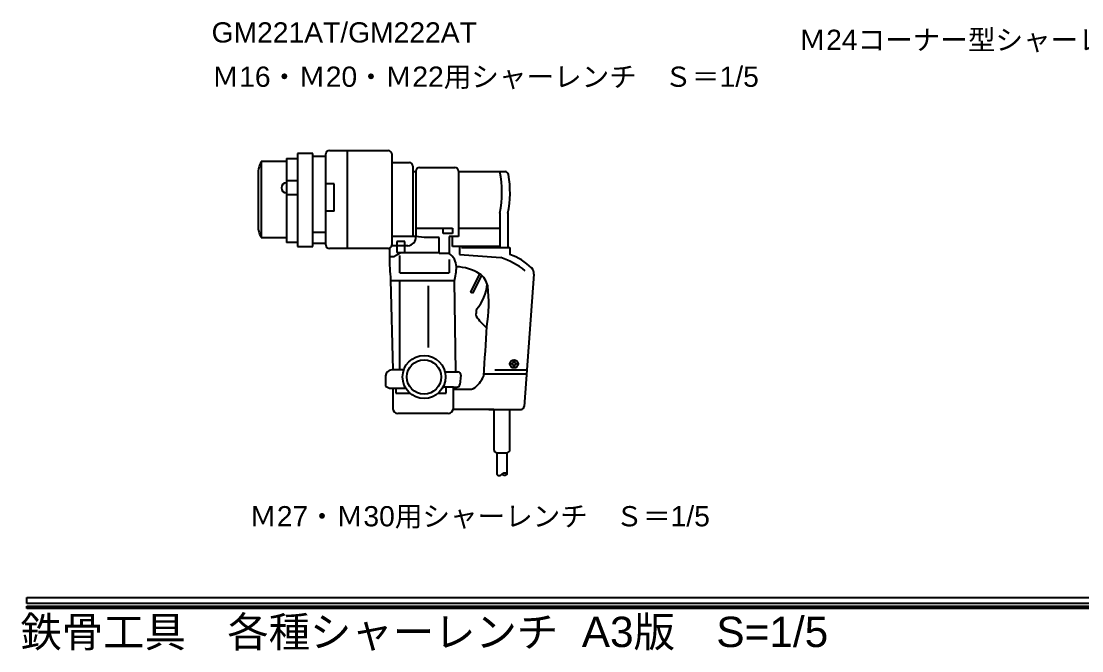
# Model space of a CAD drawing. Header units: millimetres. Extents: x -2880 to 3894, y -2977 to 4857.
# Drawn here: x -1577 to -528, y -2973 to -2350 of the extents above; entities that cross this region are included whole.
import ezdxf

# ---------------------------------------------------------------- set-up
doc = ezdxf.new("R2010")
doc.units = ezdxf.units.MM
doc.header["$MEASUREMENT"] = 0
doc.layers.add('_2-0_', color=7, linetype='Continuous')
doc.layers.add('_6-0_', color=7, linetype='Continuous')
doc.styles.get("Standard").update_dxf_attribs({"font": 'arial.ttf'})

msp = doc.modelspace()

# ---------------------------------------------------------------- linework, layer by layer
at = {"layer": '_2-0_', "color": 3, "linetype": 'Continuous'}
for p, q in [((-1303.169, -2481.14), (-1303.169, -2573.14)), ((-1288.169, -2481.14), (-1303.169, -2481.14)), ((-1288.169, -2573.14), (-1288.169, -2481.14)), ((-1275.169, -2484.14), (-1288.169, -2484.14)), ((-1275.169, -2571.64), (-1275.169, -2481.64)), ((-1271.669, -2478.14), (-1213.669, -2478.14)), ((-1254.169, -2478.14), (-1254.169, -2575.14)), ((-1210.169, -2481.64), (-1210.169, -2571.64)), ((-1314.169, -2489.14), (-1339.169, -2489.14)), ((-1339.169, -2489.14), (-1339.169, -2564.14)), ((-1314.169, -2486.14), (-1303.169, -2486.14)), ((-1314.169, -2486.14), (-1314.169, -2569.14)), ((-1210.169, -2490.14), (-1192.669, -2490.14)), ((-1189.169, -2493.64), (-1189.169, -2563.14)), ((-1182.669, -2495.14), (-1147.669, -2495.14)), ((-1342.169, -2504.14), (-1342.169, -2550.14)), ((-1189.169, -2499.14), (-1186.169, -2499.14)), ((-1186.169, -2498.64), (-1186.169, -2563.14)), ((-1144.169, -2498.64), (-1144.169, -2563.14)), ((-1144.169, -2499.14), (-1098.072, -2499.14)), ((-1303.169, -2508.14), (-1314.169, -2508.14)), ((-1267.169, -2511.14), (-1275.169, -2511.14)), ((-1267.169, -2538.14), (-1267.169, -2511.14)), ((-1303.169, -2522.14), (-1314.169, -2522.14)), ((-1267.169, -2538.14), (-1275.169, -2538.14)), ((-1103.169, -2540.14), (-1103.169, -2573.14)), ((-1095.169, -2540.14), (-1095.169, -2574.14)), ((-1275.169, -2559.14), (-1288.169, -2559.14)), ((-1186.169, -2555.14), (-1157.169, -2555.14)), ((-1159.169, -2555.14), (-1150.169, -2555.14)), ((-1159.169, -2560.336), (-1159.169, -2555.14)), ((-1150.169, -2555.14), (-1150.169, -2560.336)), ((-1144.169, -2555.14), (-1103.169, -2555.14)), ((-1339.169, -2564.14), (-1314.169, -2564.14)), ((-1303.169, -2569.14), (-1314.169, -2569.14)), ((-1186.169, -2563.14), (-1210.169, -2563.14)), ((-1205.169, -2568.14), (-1205.169, -2579.14)), ((-1197.169, -2568.14), (-1205.169, -2568.14)), ((-1197.169, -2579.14), (-1197.169, -2568.14)), ((-1178.169, -2564.14), (-1186.169, -2563.14)), ((-1163.169, -2564.14), (-1178.169, -2564.14)), ((-1163.169, -2580.14), (-1163.169, -2564.14)), ((-1150.169, -2560.336), (-1159.169, -2560.336)), ((-1144.169, -2563.14), (-1153.169, -2563.14)), ((-1153.169, -2563.14), (-1153.169, -2580.14)), ((-1150.169, -2573.14), (-1150.169, -2563.14)), ((-1303.169, -2573.14), (-1288.169, -2573.14)), ((-1275.169, -2570.14), (-1288.169, -2570.14)), ((-1213.669, -2575.14), (-1271.669, -2575.14)), ((-1212.169, -2575.14), (-1212.169, -2583.14)), ((-1205.169, -2572.604), (-1210.169, -2572.604)), ((-1208.169, -2583.14), (-1201.169, -2579.14)), ((-1197.169, -2572.604), (-1205.169, -2572.604)), ((-1205.169, -2579.14), (-1197.169, -2579.14)), ((-1201.169, -2579.14), (-1163.169, -2579.14)), ((-1194.169, -2572.604), (-1197.169, -2572.604)), ((-1153.169, -2580.14), (-1163.169, -2580.14)), ((-1103.169, -2573.14), (-1150.169, -2573.14)), ((-1143.169, -2573.14), (-1143.169, -2581.14)), ((-1141.169, -2574.14), (-1093.169, -2574.14)), ((-1093.169, -2574.14), (-1093.169, -2581.14)), ((-1212.169, -2583.14), (-1208.169, -2583.14)), ((-1202.169, -2599.14), (-1202.169, -2582.14)), ((-1153.169, -2586.14), (-1153.169, -2599.14)), ((-1143.169, -2581.14), (-1102.169, -2584.14)), ((-1202.169, -2599.14), (-1153.169, -2599.14)), ((-1123.169, -2600.14), (-1132.169, -2618.14)), ((-1069.424, -2600.584), (-1079.111, -2731.361)), ((-1211.169, -2606.14), (-1209.169, -2695.14)), ((-1148.169, -2607.14), (-1211.045, -2607.14)), ((-1202.169, -2695.14), (-1202.169, -2607.14)), ((-1146.861, -2697.14), (-1148.169, -2607.14)), ((-1121.169, -2601.718), (-1130.169, -2619.14)), ((-1174.169, -2612.14), (-1174.169, -2673.14)), ((-1130.169, -2619.14), (-1132.169, -2618.14)), ((-1198.194, -2695.14), (-1210.169, -2695.14)), ((-1108.169, -2695.14), (-1076.428, -2695.14)), ((-1091.732, -2689.74), (-1091.732, -2688.54)), ((-1091.732, -2688.54), (-1090.75, -2688.54)), ((-1090.75, -2689.74), (-1091.732, -2689.74)), ((-1090.75, -2688.54), (-1090.726, -2688.54)), ((-1090.726, -2689.74), (-1090.75, -2689.74)), ((-1090.726, -2688.54), (-1090.702, -2688.539)), ((-1090.702, -2689.741), (-1090.726, -2689.74)), ((-1090.702, -2688.539), (-1090.678, -2688.537)), ((-1090.678, -2689.743), (-1090.702, -2689.741)), ((-1090.678, -2688.537), (-1090.654, -2688.535)), ((-1090.654, -2689.745), (-1090.678, -2689.743)), ((-1090.654, -2688.535), (-1090.63, -2688.532)), ((-1090.63, -2689.747), (-1090.654, -2689.745)), ((-1090.63, -2688.532), (-1090.606, -2688.529)), ((-1090.606, -2689.751), (-1090.63, -2689.747)), ((-1090.606, -2688.529), (-1090.583, -2688.525)), ((-1090.583, -2689.754), (-1090.606, -2689.751)), ((-1090.583, -2688.525), (-1090.559, -2688.521)), ((-1090.559, -2689.759), (-1090.583, -2689.754)), ((-1090.559, -2688.521), (-1090.535, -2688.516)), ((-1090.535, -2689.764), (-1090.559, -2689.759)), ((-1090.535, -2688.516), (-1090.512, -2688.51)), ((-1090.512, -2689.769), (-1090.535, -2689.764)), ((-1090.512, -2688.51), (-1090.489, -2688.504)), ((-1090.489, -2689.775), (-1090.512, -2689.769)), ((-1090.489, -2688.504), (-1090.465, -2688.498)), ((-1090.465, -2689.782), (-1090.489, -2689.775)), ((-1090.465, -2688.498), (-1090.442, -2688.49)), ((-1090.442, -2689.789), (-1090.465, -2689.782)), ((-1090.442, -2688.49), (-1090.42, -2688.482)), ((-1090.42, -2689.797), (-1090.442, -2689.789)), ((-1090.42, -2688.482), (-1090.397, -2688.474)), ((-1090.397, -2689.806), (-1090.42, -2689.797)), ((-1090.397, -2688.474), (-1090.375, -2688.465)), ((-1090.375, -2689.815), (-1090.397, -2689.806)), ((-1090.375, -2688.465), (-1090.353, -2688.456)), ((-1090.353, -2689.824), (-1090.375, -2689.815)), ((-1090.353, -2688.456), (-1090.331, -2688.446)), ((-1090.331, -2689.834), (-1090.353, -2689.824)), ((-1090.331, -2688.446), (-1090.309, -2688.435)), ((-1090.309, -2689.845), (-1090.331, -2689.834)), ((-1090.309, -2688.435), (-1090.288, -2688.424)), ((-1090.288, -2689.856), (-1090.309, -2689.845)), ((-1090.288, -2688.424), (-1090.267, -2688.412)), ((-1090.267, -2689.867), (-1090.288, -2689.856)), ((-1090.267, -2688.412), (-1090.246, -2688.4)), ((-1090.246, -2689.88), (-1090.267, -2689.867)), ((-1090.246, -2688.4), (-1090.225, -2688.388)), ((-1090.225, -2689.892), (-1090.246, -2689.88)), ((-1090.225, -2688.388), (-1090.205, -2688.374)), ((-1090.205, -2689.905), (-1090.225, -2689.892)), ((-1090.205, -2688.374), (-1090.185, -2688.361)), ((-1090.185, -2689.919), (-1090.205, -2689.905)), ((-1090.185, -2688.361), (-1090.166, -2688.347)), ((-1090.166, -2689.933), (-1090.185, -2689.919)), ((-1090.166, -2688.347), (-1090.147, -2688.332)), ((-1090.147, -2689.948), (-1090.166, -2689.933)), ((-1090.147, -2688.332), (-1090.128, -2688.317)), ((-1090.128, -2689.963), (-1090.147, -2689.948)), ((-1090.128, -2688.317), (-1090.109, -2688.302)), ((-1090.109, -2689.978), (-1090.128, -2689.963)), ((-1090.109, -2688.302), (-1090.091, -2688.286)), ((-1090.091, -2689.994), (-1090.109, -2689.978)), ((-1090.091, -2688.286), (-1090.074, -2688.269)), ((-1090.074, -2690.011), (-1090.091, -2689.994)), ((-1090.074, -2688.269), (-1090.056, -2688.252)), ((-1090.056, -2690.027), (-1090.074, -2690.011)), ((-1090.056, -2688.252), (-1090.04, -2688.235)), ((-1090.04, -2690.045), (-1090.056, -2690.027)), ((-1090.04, -2688.235), (-1090.023, -2688.217)), ((-1090.023, -2690.062), (-1090.04, -2690.045)), ((-1090.023, -2688.217), (-1090.007, -2688.199)), ((-1090.007, -2690.08), (-1090.023, -2690.062)), ((-1090.007, -2688.199), (-1089.992, -2688.181)), ((-1089.992, -2690.099), (-1090.007, -2690.08)), ((-1089.992, -2688.181), (-1089.977, -2688.162)), ((-1089.977, -2690.118), (-1089.992, -2690.099)), ((-1089.977, -2688.162), (-1089.962, -2688.143)), ((-1089.962, -2690.137), (-1089.977, -2690.118)), ((-1089.962, -2688.143), (-1089.948, -2688.124)), ((-1089.948, -2690.156), (-1089.962, -2690.137)), ((-1089.948, -2688.124), (-1089.934, -2688.104)), ((-1089.934, -2690.176), (-1089.948, -2690.156)), ((-1089.934, -2688.104), (-1089.921, -2688.083)), ((-1089.921, -2690.196), (-1089.934, -2690.176)), ((-1089.921, -2688.083), (-1089.909, -2688.063)), ((-1089.909, -2690.217), (-1089.921, -2690.196)), ((-1089.909, -2688.063), (-1089.896, -2688.042)), ((-1089.896, -2690.238), (-1089.909, -2690.217)), ((-1089.896, -2688.042), (-1089.885, -2688.021)), ((-1089.885, -2690.259), (-1089.896, -2690.238)), ((-1089.885, -2688.021), (-1089.874, -2688)), ((-1089.874, -2690.28), (-1089.885, -2690.259)), ((-1089.874, -2688), (-1089.863, -2687.978)), ((-1089.863, -2690.302), (-1089.874, -2690.28)), ((-1089.863, -2687.978), (-1089.853, -2687.956)), ((-1089.853, -2690.324), (-1089.863, -2690.302)), ((-1089.853, -2687.956), (-1089.844, -2687.934)), ((-1089.844, -2690.346), (-1089.853, -2690.324)), ((-1089.844, -2687.934), (-1089.835, -2687.912)), ((-1089.835, -2690.368), (-1089.844, -2690.346)), ((-1089.835, -2687.912), (-1089.826, -2687.889)), ((-1089.826, -2690.391), (-1089.835, -2690.368)), ((-1089.826, -2687.889), (-1089.819, -2687.866)), ((-1089.819, -2690.413), (-1089.826, -2690.391)), ((-1089.819, -2687.866), (-1089.811, -2687.843)), ((-1089.811, -2690.436), (-1089.819, -2690.413)), ((-1089.811, -2687.843), (-1089.805, -2687.82)), ((-1089.805, -2690.46), (-1089.811, -2690.436)), ((-1089.805, -2687.82), (-1089.798, -2687.797)), ((-1089.798, -2690.483), (-1089.805, -2690.46)), ((-1089.798, -2687.797), (-1089.793, -2687.773)), ((-1089.793, -2690.506), (-1089.798, -2690.483)), ((-1089.793, -2687.773), (-1089.788, -2687.75)), ((-1089.788, -2690.53), (-1089.793, -2690.506)), ((-1089.788, -2687.75), (-1089.783, -2687.726)), ((-1089.783, -2690.554), (-1089.788, -2690.53)), ((-1089.783, -2687.726), (-1089.78, -2687.702)), ((-1089.78, -2690.577), (-1089.783, -2690.554)), ((-1089.78, -2687.702), (-1089.776, -2687.679)), ((-1089.776, -2690.601), (-1089.78, -2690.577)), ((-1089.776, -2687.679), (-1089.774, -2687.655)), ((-1089.774, -2690.625), (-1089.776, -2690.601)), ((-1089.774, -2687.655), (-1089.772, -2687.631)), ((-1089.772, -2690.649), (-1089.774, -2690.625)), ((-1089.772, -2687.631), (-1089.77, -2687.607)), ((-1089.77, -2690.673), (-1089.772, -2690.649)), ((-1089.77, -2687.607), (-1089.769, -2687.582)), ((-1089.769, -2690.697), (-1089.77, -2690.673)), ((-1089.769, -2686.577), (-1088.569, -2686.577)), ((-1089.769, -2687.559), (-1089.769, -2686.577)), ((-1089.769, -2687.582), (-1089.769, -2687.559)), ((-1089.769, -2690.721), (-1089.769, -2690.697)), ((-1089.769, -2691.702), (-1089.769, -2690.721)), ((-1088.569, -2691.702), (-1089.769, -2691.702)), ((-1088.569, -2686.577), (-1088.569, -2687.559)), ((-1088.569, -2687.559), (-1088.569, -2687.582)), ((-1088.569, -2687.582), (-1088.568, -2687.607)), ((-1088.568, -2690.673), (-1088.569, -2690.697)), ((-1088.569, -2690.697), (-1088.569, -2690.721)), ((-1088.569, -2690.721), (-1088.569, -2691.702)), ((-1088.568, -2687.607), (-1088.566, -2687.631)), ((-1088.566, -2690.649), (-1088.568, -2690.673)), ((-1088.566, -2687.631), (-1088.564, -2687.655)), ((-1088.564, -2690.625), (-1088.566, -2690.649)), ((-1088.564, -2687.655), (-1088.562, -2687.679)), ((-1088.562, -2690.601), (-1088.564, -2690.625)), ((-1088.562, -2687.679), (-1088.559, -2687.702)), ((-1088.559, -2690.577), (-1088.562, -2690.601)), ((-1088.559, -2687.702), (-1088.555, -2687.726)), ((-1088.555, -2690.554), (-1088.559, -2690.577)), ((-1088.555, -2687.726), (-1088.55, -2687.75)), ((-1088.55, -2690.53), (-1088.555, -2690.554)), ((-1088.55, -2687.75), (-1088.545, -2687.773)), ((-1088.545, -2690.506), (-1088.55, -2690.53)), ((-1088.545, -2687.773), (-1088.54, -2687.797)), ((-1088.54, -2690.483), (-1088.545, -2690.506)), ((-1088.54, -2687.797), (-1088.534, -2687.82)), ((-1088.534, -2690.46), (-1088.54, -2690.483)), ((-1088.534, -2687.82), (-1088.527, -2687.843)), ((-1088.527, -2690.436), (-1088.534, -2690.46)), ((-1088.527, -2687.843), (-1088.52, -2687.866)), ((-1088.52, -2690.414), (-1088.527, -2690.436)), ((-1088.52, -2687.866), (-1088.512, -2687.889)), ((-1088.512, -2690.391), (-1088.52, -2690.414)), ((-1088.512, -2687.889), (-1088.503, -2687.912)), ((-1088.503, -2690.368), (-1088.512, -2690.391)), ((-1088.503, -2687.912), (-1088.494, -2687.934)), ((-1088.494, -2690.346), (-1088.503, -2690.368)), ((-1088.494, -2687.934), (-1088.485, -2687.956)), ((-1088.485, -2690.324), (-1088.494, -2690.346)), ((-1088.485, -2687.956), (-1088.475, -2687.978)), ((-1088.475, -2690.302), (-1088.485, -2690.324)), ((-1088.475, -2687.978), (-1088.464, -2688)), ((-1088.464, -2690.28), (-1088.475, -2690.302)), ((-1088.464, -2688), (-1088.453, -2688.021)), ((-1088.453, -2690.259), (-1088.464, -2690.28)), ((-1088.453, -2688.021), (-1088.442, -2688.042)), ((-1088.442, -2690.238), (-1088.453, -2690.259)), ((-1088.442, -2688.042), (-1088.43, -2688.063)), ((-1088.43, -2690.217), (-1088.442, -2690.238)), ((-1088.43, -2688.063), (-1088.417, -2688.083)), ((-1088.417, -2690.196), (-1088.43, -2690.217)), ((-1088.417, -2688.083), (-1088.404, -2688.104)), ((-1088.404, -2690.176), (-1088.417, -2690.196)), ((-1088.404, -2688.104), (-1088.39, -2688.124)), ((-1088.39, -2690.156), (-1088.404, -2690.176)), ((-1088.39, -2688.124), (-1088.376, -2688.143)), ((-1088.376, -2690.137), (-1088.39, -2690.156)), ((-1088.376, -2688.143), (-1088.361, -2688.162)), ((-1088.361, -2690.118), (-1088.376, -2690.137)), ((-1088.361, -2688.162), (-1088.346, -2688.181)), ((-1088.346, -2690.099), (-1088.361, -2690.118)), ((-1088.346, -2688.181), (-1088.331, -2688.199)), ((-1088.331, -2690.08), (-1088.346, -2690.099)), ((-1088.331, -2688.199), (-1088.315, -2688.217)), ((-1088.315, -2690.062), (-1088.331, -2690.08)), ((-1088.315, -2688.217), (-1088.299, -2688.235)), ((-1088.299, -2690.045), (-1088.315, -2690.062)), ((-1088.299, -2688.235), (-1088.282, -2688.252)), ((-1088.282, -2690.027), (-1088.299, -2690.045)), ((-1088.282, -2688.252), (-1088.265, -2688.269)), ((-1088.265, -2690.011), (-1088.282, -2690.027)), ((-1088.265, -2688.269), (-1088.247, -2688.286)), ((-1088.247, -2689.994), (-1088.265, -2690.011)), ((-1088.247, -2688.286), (-1088.229, -2688.302)), ((-1088.229, -2689.978), (-1088.247, -2689.994)), ((-1088.229, -2688.302), (-1088.21, -2688.317)), ((-1088.21, -2689.963), (-1088.229, -2689.978)), ((-1088.21, -2688.317), (-1088.192, -2688.332)), ((-1088.192, -2689.948), (-1088.21, -2689.963)), ((-1088.192, -2688.332), (-1088.172, -2688.347)), ((-1088.172, -2689.933), (-1088.192, -2689.948)), ((-1088.172, -2688.347), (-1088.153, -2688.361)), ((-1088.153, -2689.919), (-1088.172, -2689.933)), ((-1088.153, -2688.361), (-1088.133, -2688.374)), ((-1088.133, -2689.905), (-1088.153, -2689.919)), ((-1088.133, -2688.374), (-1088.113, -2688.388)), ((-1088.113, -2689.892), (-1088.133, -2689.905)), ((-1088.113, -2688.388), (-1088.092, -2688.4)), ((-1088.092, -2689.88), (-1088.113, -2689.892)), ((-1088.092, -2688.4), (-1088.072, -2688.412)), ((-1088.072, -2689.867), (-1088.092, -2689.88)), ((-1088.072, -2688.412), (-1088.05, -2688.424)), ((-1088.05, -2689.856), (-1088.072, -2689.867)), ((-1088.05, -2688.424), (-1088.029, -2688.435)), ((-1088.029, -2689.845), (-1088.05, -2689.856)), ((-1088.029, -2688.435), (-1088.007, -2688.446)), ((-1088.007, -2689.834), (-1088.029, -2689.845)), ((-1088.007, -2688.446), (-1087.986, -2688.456)), ((-1087.986, -2689.824), (-1088.007, -2689.834)), ((-1087.986, -2688.456), (-1087.963, -2688.465)), ((-1087.963, -2689.815), (-1087.986, -2689.824)), ((-1087.963, -2688.465), (-1087.941, -2688.474)), ((-1087.941, -2689.806), (-1087.963, -2689.815)), ((-1087.941, -2688.474), (-1087.918, -2688.482)), ((-1087.918, -2689.797), (-1087.941, -2689.806)), ((-1087.918, -2688.482), (-1087.896, -2688.49)), ((-1087.896, -2689.789), (-1087.918, -2689.797)), ((-1087.896, -2688.49), (-1087.873, -2688.498)), ((-1087.873, -2689.782), (-1087.896, -2689.789)), ((-1087.873, -2688.498), (-1087.85, -2688.504)), ((-1087.85, -2689.775), (-1087.873, -2689.782)), ((-1087.85, -2688.504), (-1087.826, -2688.51)), ((-1087.826, -2689.769), (-1087.85, -2689.775)), ((-1087.826, -2688.51), (-1087.803, -2688.516)), ((-1087.803, -2689.764), (-1087.826, -2689.769)), ((-1087.803, -2688.516), (-1087.779, -2688.521)), ((-1087.779, -2689.759), (-1087.803, -2689.764)), ((-1087.779, -2688.521), (-1087.756, -2688.525)), ((-1087.756, -2689.754), (-1087.779, -2689.759)), ((-1087.756, -2688.525), (-1087.732, -2688.529)), ((-1087.732, -2689.751), (-1087.756, -2689.754)), ((-1087.732, -2688.529), (-1087.708, -2688.532)), ((-1087.708, -2689.747), (-1087.732, -2689.751)), ((-1087.708, -2688.532), (-1087.684, -2688.535)), ((-1087.684, -2689.745), (-1087.708, -2689.747)), ((-1087.684, -2688.535), (-1087.66, -2688.537)), ((-1087.66, -2689.743), (-1087.684, -2689.745)), ((-1087.66, -2688.537), (-1087.636, -2688.539)), ((-1087.636, -2689.741), (-1087.66, -2689.743)), ((-1087.636, -2688.539), (-1087.612, -2688.54)), ((-1087.612, -2689.74), (-1087.636, -2689.741)), ((-1087.612, -2688.54), (-1087.588, -2688.54)), ((-1087.588, -2689.74), (-1087.612, -2689.74)), ((-1087.588, -2688.54), (-1086.607, -2688.54)), ((-1086.607, -2689.74), (-1087.588, -2689.74)), ((-1086.607, -2688.54), (-1086.607, -2689.74)), ((-1216.169, -2701.14), (-1216.169, -2711.14)), ((-1157.554, -2697.14), (-1144.712, -2697.14)), ((-1141.728, -2700.454), (-1142.676, -2709.454)), ((-1119.019, -2699.14), (-1076.725, -2699.14)), ((-1216.169, -2711.14), (-1212.169, -2713.14)), ((-1212.169, -2713.14), (-1209.169, -2713.14)), ((-1209.169, -2713.14), (-1209.169, -2733.14)), ((-1209.169, -2713.14), (-1196.307, -2713.14)), ((-1206.169, -2713.14), (-1206.169, -2718.14)), ((-1149.169, -2712.14), (-1159.461, -2712.14)), ((-1156.169, -2718.14), (-1156.169, -2712.14)), ((-1149.169, -2733.14), (-1149.169, -2712.14)), ((-1149.169, -2712.14), (-1145.659, -2712.14)), ((-1149.169, -2714.14), (-1131.074, -2714.14)), ((-1206.169, -2718.14), (-1192.097, -2718.14)), ((-1164.241, -2718.14), (-1156.169, -2718.14)), ((-1109.169, -2734.14), (-1149.169, -2734.14)), ((-1114.169, -2734.14), (-1082.103, -2734.14)), ((-1109.169, -2734.14), (-1109.169, -2773.64)), ((-1093.169, -2773.64), (-1093.169, -2734.14)), ((-1154.169, -2738.14), (-1204.169, -2738.14)), ((-1106.169, -2777.14), (-1106.169, -2798.14)), ((-1105.669, -2777.14), (-1096.669, -2777.14)), ((-1096.169, -2777.14), (-1096.169, -2798.14)), ((-1106.169, -2798.14), (-1106.169, -2798.156)), ((-1106.169, -2798.156), (-1106.168, -2798.172)), ((-1106.168, -2798.172), (-1106.167, -2798.189)), ((-1106.167, -2798.189), (-1106.165, -2798.205)), ((-1106.165, -2798.205), (-1106.163, -2798.221)), ((-1106.163, -2798.221), (-1106.161, -2798.237)), ((-1106.161, -2798.237), (-1106.157, -2798.254)), ((-1106.157, -2798.254), (-1106.154, -2798.27)), ((-1106.154, -2798.27), (-1106.15, -2798.286)), ((-1106.15, -2798.286), (-1106.145, -2798.302)), ((-1106.145, -2798.302), (-1106.14, -2798.319)), ((-1106.14, -2798.319), (-1106.135, -2798.335)), ((-1106.135, -2798.335), (-1106.129, -2798.351)), ((-1106.129, -2798.351), (-1106.123, -2798.367)), ((-1106.123, -2798.367), (-1106.116, -2798.384)), ((-1106.116, -2798.384), (-1106.108, -2798.4)), ((-1106.108, -2798.4), (-1106.101, -2798.416)), ((-1106.101, -2798.416), (-1106.092, -2798.432)), ((-1106.092, -2798.432), (-1106.084, -2798.449)), ((-1106.084, -2798.449), (-1106.074, -2798.465)), ((-1106.074, -2798.465), (-1106.065, -2798.481)), ((-1106.065, -2798.481), (-1106.054, -2798.497)), ((-1106.054, -2798.497), (-1106.044, -2798.514)), ((-1106.044, -2798.514), (-1106.033, -2798.53)), ((-1106.033, -2798.53), (-1106.021, -2798.546)), ((-1106.021, -2798.546), (-1106.009, -2798.562)), ((-1106.009, -2798.562), (-1105.996, -2798.579)), ((-1105.996, -2798.579), (-1105.983, -2798.595)), ((-1105.983, -2798.595), (-1105.97, -2798.611)), ((-1105.97, -2798.611), (-1105.956, -2798.627)), ((-1105.956, -2798.627), (-1105.942, -2798.644)), ((-1105.942, -2798.644), (-1105.927, -2798.66)), ((-1105.927, -2798.66), (-1105.911, -2798.676)), ((-1105.911, -2798.676), (-1105.895, -2798.692)), ((-1105.895, -2798.692), (-1105.879, -2798.709)), ((-1105.879, -2798.709), (-1105.862, -2798.725)), ((-1105.862, -2798.725), (-1105.845, -2798.741)), ((-1105.845, -2798.741), (-1105.827, -2798.757)), ((-1105.827, -2798.757), (-1105.809, -2798.774)), ((-1105.809, -2798.774), (-1105.79, -2798.79)), ((-1105.79, -2798.79), (-1105.771, -2798.806)), ((-1105.771, -2798.806), (-1105.751, -2798.822)), ((-1105.751, -2798.822), (-1105.731, -2798.839)), ((-1105.731, -2798.839), (-1105.711, -2798.855)), ((-1105.711, -2798.855), (-1105.69, -2798.871)), ((-1105.69, -2798.871), (-1105.668, -2798.887)), ((-1105.668, -2798.887), (-1105.646, -2798.904)), ((-1105.646, -2798.904), (-1105.623, -2798.92)), ((-1105.623, -2798.92), (-1105.6, -2798.936)), ((-1105.6, -2798.936), (-1105.577, -2798.952)), ((-1105.577, -2798.952), (-1105.553, -2798.969)), ((-1105.553, -2798.969), (-1105.529, -2798.985)), ((-1105.529, -2798.985), (-1105.504, -2799.001)), ((-1105.504, -2799.001), (-1105.479, -2799.017)), ((-1105.479, -2799.017), (-1105.453, -2799.034)), ((-1105.453, -2799.034), (-1105.426, -2799.05)), ((-1105.426, -2799.05), (-1105.4, -2799.066)), ((-1105.4, -2799.066), (-1105.372, -2799.082)), ((-1105.372, -2799.082), (-1105.345, -2799.099)), ((-1105.345, -2799.099), (-1105.317, -2799.115)), ((-1105.317, -2799.115), (-1105.288, -2799.131)), ((-1105.288, -2799.131), (-1105.259, -2799.147)), ((-1105.259, -2799.147), (-1105.229, -2799.164)), ((-1105.229, -2799.164), (-1105.199, -2799.18)), ((-1105.199, -2799.18), (-1105.138, -2799.212)), ((-1105.138, -2799.212), (-1105.077, -2799.242)), ((-1105.077, -2799.242), (-1105.016, -2799.271)), ((-1105.016, -2799.271), (-1104.955, -2799.298)), ((-1104.955, -2799.298), (-1104.894, -2799.323)), ((-1104.894, -2799.323), (-1104.832, -2799.347)), ((-1104.832, -2799.347), (-1104.771, -2799.37)), ((-1104.771, -2799.37), (-1104.71, -2799.391)), ((-1104.71, -2799.391), (-1104.648, -2799.411)), ((-1104.648, -2799.411), (-1104.587, -2799.429)), ((-1104.587, -2799.429), (-1104.525, -2799.445)), ((-1104.525, -2799.445), (-1104.463, -2799.46)), ((-1104.463, -2799.46), (-1104.402, -2799.474)), ((-1104.402, -2799.474), (-1104.34, -2799.486)), ((-1104.34, -2799.486), (-1104.278, -2799.496)), ((-1104.278, -2799.496), (-1104.216, -2799.505)), ((-1104.216, -2799.505), (-1104.154, -2799.512)), ((-1104.154, -2799.512), (-1104.092, -2799.518)), ((-1104.092, -2799.518), (-1104.03, -2799.522)), ((-1104.03, -2799.522), (-1103.968, -2799.525)), ((-1103.968, -2799.525), (-1103.905, -2799.526)), ((-1103.905, -2799.526), (-1103.843, -2799.526)), ((-1103.843, -2799.526), (-1103.781, -2799.524)), ((-1103.781, -2799.524), (-1103.718, -2799.521)), ((-1103.718, -2799.521), (-1103.656, -2799.516)), ((-1103.656, -2799.516), (-1103.593, -2799.51)), ((-1103.593, -2799.51), (-1103.531, -2799.502)), ((-1103.531, -2799.502), (-1103.468, -2799.493)), ((-1103.468, -2799.493), (-1103.405, -2799.482)), ((-1103.405, -2799.482), (-1103.342, -2799.469)), ((-1103.342, -2799.469), (-1103.28, -2799.455)), ((-1103.28, -2799.455), (-1103.217, -2799.44)), ((-1103.217, -2799.44), (-1103.154, -2799.423)), ((-1103.154, -2799.423), (-1103.091, -2799.404)), ((-1103.091, -2799.404), (-1103.027, -2799.384)), ((-1103.027, -2799.384), (-1102.964, -2799.363)), ((-1102.964, -2799.363), (-1102.901, -2799.34)), ((-1102.901, -2799.34), (-1102.838, -2799.315)), ((-1102.838, -2799.315), (-1102.774, -2799.289)), ((-1102.774, -2799.289), (-1102.711, -2799.261)), ((-1102.711, -2799.261), (-1102.647, -2799.232)), ((-1102.647, -2799.232), (-1102.584, -2799.201)), ((-1102.584, -2799.201), (-1102.52, -2799.169)), ((-1102.52, -2799.169), (-1102.456, -2799.135)), ((-1102.456, -2799.135), (-1102.393, -2799.1)), ((-1102.393, -2799.1), (-1102.329, -2799.063)), ((-1102.329, -2799.063), (-1102.265, -2799.025)), ((-1102.265, -2799.025), (-1102.201, -2798.985)), ((-1102.201, -2798.985), (-1102.137, -2798.943)), ((-1102.137, -2798.943), (-1102.073, -2798.901)), ((-1102.073, -2798.901), (-1102.009, -2798.856)), ((-1102.009, -2798.856), (-1101.945, -2798.81)), ((-1101.945, -2798.81), (-1101.88, -2798.763)), ((-1101.88, -2798.763), (-1101.816, -2798.714)), ((-1101.816, -2798.714), (-1101.752, -2798.663)), ((-1101.752, -2798.663), (-1101.687, -2798.611)), ((-1101.687, -2798.611), (-1101.623, -2798.558)), ((-1101.623, -2798.558), (-1101.558, -2798.502)), ((-1101.558, -2798.502), (-1101.493, -2798.446)), ((-1101.493, -2798.446), (-1101.429, -2798.388)), ((-1101.429, -2798.388), (-1101.364, -2798.328)), ((-1101.364, -2798.328), (-1101.299, -2798.267)), ((-1101.299, -2798.267), (-1101.234, -2798.204)), ((-1101.234, -2798.204), (-1101.169, -2798.14)), ((-1101.169, -2798.14), (-1101.104, -2798.076)), ((-1101.104, -2798.204), (-1101.169, -2798.14)), ((-1101.104, -2798.076), (-1101.039, -2798.013)), ((-1101.039, -2798.267), (-1101.104, -2798.204)), ((-1101.039, -2798.013), (-1100.974, -2797.952)), ((-1100.974, -2798.328), (-1101.039, -2798.267)), ((-1100.974, -2797.952), (-1100.91, -2797.892)), ((-1100.91, -2798.388), (-1100.974, -2798.328)), ((-1100.91, -2797.892), (-1100.845, -2797.834)), ((-1100.845, -2798.446), (-1100.91, -2798.388)), ((-1100.845, -2797.834), (-1100.78, -2797.777)), ((-1100.78, -2798.502), (-1100.845, -2798.446)), ((-1100.78, -2797.777), (-1100.716, -2797.722)), ((-1100.716, -2798.558), (-1100.78, -2798.502)), ((-1100.716, -2797.722), (-1100.651, -2797.669)), ((-1100.651, -2798.611), (-1100.716, -2798.558)), ((-1100.651, -2797.669), (-1100.587, -2797.617)), ((-1100.587, -2798.663), (-1100.651, -2798.611)), ((-1100.587, -2797.617), (-1100.522, -2797.566)), ((-1100.522, -2798.714), (-1100.587, -2798.663)), ((-1100.522, -2797.566), (-1100.458, -2797.517)), ((-1100.458, -2798.763), (-1100.522, -2798.714)), ((-1100.458, -2797.517), (-1100.394, -2797.47)), ((-1100.394, -2798.81), (-1100.458, -2798.763)), ((-1100.394, -2797.47), (-1100.33, -2797.424)), ((-1100.33, -2798.856), (-1100.394, -2798.81)), ((-1100.33, -2797.424), (-1100.265, -2797.379)), ((-1100.265, -2798.901), (-1100.33, -2798.856)), ((-1100.265, -2797.379), (-1100.201, -2797.336)), ((-1100.201, -2798.943), (-1100.265, -2798.901)), ((-1100.201, -2797.336), (-1100.137, -2797.295)), ((-1100.137, -2798.985), (-1100.201, -2798.943)), ((-1100.137, -2797.295), (-1100.073, -2797.255)), ((-1100.073, -2799.025), (-1100.137, -2798.985)), ((-1100.073, -2797.255), (-1100.01, -2797.217)), ((-1100.01, -2799.063), (-1100.073, -2799.025)), ((-1100.01, -2797.217), (-1099.946, -2797.18)), ((-1099.946, -2799.1), (-1100.01, -2799.063)), ((-1099.946, -2797.18), (-1099.882, -2797.145)), ((-1099.882, -2799.135), (-1099.946, -2799.1)), ((-1099.882, -2797.145), (-1099.818, -2797.111)), ((-1099.818, -2799.169), (-1099.882, -2799.135)), ((-1099.818, -2797.111), (-1099.755, -2797.079)), ((-1099.755, -2799.201), (-1099.818, -2799.169)), ((-1099.755, -2797.079), (-1099.691, -2797.048)), ((-1099.691, -2799.232), (-1099.755, -2799.201)), ((-1099.691, -2797.048), (-1099.628, -2797.019)), ((-1099.628, -2799.261), (-1099.691, -2799.232)), ((-1099.628, -2797.019), (-1099.564, -2796.991)), ((-1099.564, -2799.289), (-1099.628, -2799.261)), ((-1099.564, -2796.991), (-1099.501, -2796.965)), ((-1099.501, -2799.315), (-1099.564, -2799.289)), ((-1099.501, -2796.965), (-1099.438, -2796.94)), ((-1099.438, -2799.34), (-1099.501, -2799.315)), ((-1099.438, -2796.94), (-1099.375, -2796.917)), ((-1099.375, -2799.363), (-1099.438, -2799.34)), ((-1099.375, -2796.917), (-1099.311, -2796.895)), ((-1099.311, -2799.384), (-1099.375, -2799.363)), ((-1099.311, -2796.895), (-1099.248, -2796.875)), ((-1099.248, -2799.404), (-1099.311, -2799.384)), ((-1099.248, -2796.875), (-1099.185, -2796.857)), ((-1099.185, -2799.423), (-1099.248, -2799.404)), ((-1099.185, -2796.857), (-1099.122, -2796.84)), ((-1099.122, -2799.44), (-1099.185, -2799.423)), ((-1099.122, -2796.84), (-1099.06, -2796.824)), ((-1099.06, -2799.455), (-1099.122, -2799.44)), ((-1099.06, -2796.824), (-1098.997, -2796.81)), ((-1098.997, -2799.469), (-1099.06, -2799.455)), ((-1098.997, -2796.81), (-1098.934, -2796.798)), ((-1098.934, -2799.482), (-1098.997, -2799.469)), ((-1098.934, -2796.798), (-1098.871, -2796.787)), ((-1098.871, -2799.493), (-1098.934, -2799.482)), ((-1098.871, -2796.787), (-1098.809, -2796.778)), ((-1098.809, -2799.502), (-1098.871, -2799.493)), ((-1098.809, -2796.778), (-1098.746, -2796.77)), ((-1098.746, -2799.51), (-1098.809, -2799.502)), ((-1098.746, -2796.77), (-1098.684, -2796.763)), ((-1098.684, -2799.516), (-1098.746, -2799.51)), ((-1098.684, -2796.763), (-1098.621, -2796.759)), ((-1098.621, -2799.521), (-1098.684, -2799.516)), ((-1098.621, -2796.759), (-1098.559, -2796.755)), ((-1098.559, -2799.524), (-1098.621, -2799.521)), ((-1098.559, -2796.755), (-1098.497, -2796.754)), ((-1098.497, -2799.526), (-1098.559, -2799.524)), ((-1098.497, -2796.754), (-1098.434, -2796.753)), ((-1098.434, -2799.526), (-1098.497, -2799.526)), ((-1098.434, -2796.753), (-1098.372, -2796.755)), ((-1098.372, -2799.525), (-1098.434, -2799.526)), ((-1098.372, -2796.755), (-1098.31, -2796.757)), ((-1098.31, -2799.522), (-1098.372, -2799.525)), ((-1098.31, -2796.757), (-1098.248, -2796.762)), ((-1098.248, -2799.518), (-1098.31, -2799.522)), ((-1098.248, -2796.762), (-1098.186, -2796.768)), ((-1098.186, -2799.512), (-1098.248, -2799.518)), ((-1098.186, -2796.768), (-1098.124, -2796.775)), ((-1098.124, -2799.505), (-1098.186, -2799.512)), ((-1098.124, -2796.775), (-1098.062, -2796.784)), ((-1098.062, -2799.496), (-1098.124, -2799.505)), ((-1098.062, -2796.784), (-1098, -2796.794)), ((-1098, -2799.486), (-1098.062, -2799.496)), ((-1098, -2796.794), (-1097.939, -2796.806)), ((-1097.939, -2799.474), (-1098, -2799.486)), ((-1097.939, -2796.806), (-1097.877, -2796.82)), ((-1097.877, -2799.46), (-1097.939, -2799.474)), ((-1097.877, -2796.82), (-1097.816, -2796.835)), ((-1097.816, -2799.445), (-1097.877, -2799.46)), ((-1097.816, -2796.835), (-1097.754, -2796.851)), ((-1097.754, -2799.429), (-1097.816, -2799.445)), ((-1097.754, -2796.851), (-1097.693, -2796.869)), ((-1097.693, -2799.411), (-1097.754, -2799.429)), ((-1097.693, -2796.869), (-1097.631, -2796.889)), ((-1097.631, -2799.391), (-1097.693, -2799.411)), ((-1097.631, -2796.889), (-1097.57, -2796.91)), ((-1097.57, -2799.37), (-1097.631, -2799.391)), ((-1097.57, -2796.91), (-1097.509, -2796.932)), ((-1097.509, -2799.347), (-1097.57, -2799.37)), ((-1097.509, -2796.932), (-1097.447, -2796.956)), ((-1097.447, -2799.323), (-1097.509, -2799.347)), ((-1097.447, -2796.956), (-1097.386, -2796.982)), ((-1097.386, -2799.298), (-1097.447, -2799.323)), ((-1097.386, -2796.982), (-1097.325, -2797.009)), ((-1097.325, -2799.271), (-1097.386, -2799.298)), ((-1097.325, -2797.009), (-1097.264, -2797.038)), ((-1097.264, -2799.242), (-1097.325, -2799.271)), ((-1097.264, -2797.038), (-1097.203, -2797.068)), ((-1097.203, -2799.212), (-1097.264, -2799.242)), ((-1097.203, -2797.068), (-1097.142, -2797.1)), ((-1097.142, -2799.18), (-1097.203, -2799.212)), ((-1097.142, -2797.1), (-1097.083, -2797.132)), ((-1097.083, -2799.147), (-1097.142, -2799.18)), ((-1097.083, -2797.132), (-1097.025, -2797.165)), ((-1097.025, -2799.115), (-1097.083, -2799.147)), ((-1097.025, -2797.165), (-1096.968, -2797.197)), ((-1096.968, -2799.082), (-1097.025, -2799.115)), ((-1096.968, -2797.197), (-1096.914, -2797.23)), ((-1096.914, -2799.05), (-1096.968, -2799.082)), ((-1096.914, -2797.23), (-1096.862, -2797.262)), ((-1096.862, -2799.017), (-1096.914, -2799.05)), ((-1096.862, -2797.262), (-1096.812, -2797.295)), ((-1096.812, -2798.985), (-1096.862, -2799.017)), ((-1096.812, -2797.295), (-1096.763, -2797.327)), ((-1096.763, -2798.952), (-1096.812, -2798.985)), ((-1096.763, -2797.327), (-1096.717, -2797.36)), ((-1096.717, -2798.92), (-1096.763, -2798.952)), ((-1096.717, -2797.36), (-1096.672, -2797.392)), ((-1096.672, -2798.887), (-1096.717, -2798.92)), ((-1096.672, -2797.392), (-1096.629, -2797.425)), ((-1096.629, -2798.855), (-1096.672, -2798.887)), ((-1096.629, -2797.425), (-1096.588, -2797.457)), ((-1096.588, -2798.822), (-1096.629, -2798.855)), ((-1096.588, -2797.457), (-1096.549, -2797.49)), ((-1096.549, -2798.79), (-1096.588, -2798.822)), ((-1096.549, -2797.49), (-1096.512, -2797.522)), ((-1096.512, -2798.757), (-1096.549, -2798.79)), ((-1096.512, -2797.522), (-1096.477, -2797.555)), ((-1096.477, -2798.725), (-1096.512, -2798.757)), ((-1096.477, -2797.555), (-1096.444, -2797.587)), ((-1096.444, -2798.692), (-1096.477, -2798.725)), ((-1096.444, -2797.587), (-1096.412, -2797.62)), ((-1096.412, -2798.66), (-1096.444, -2798.692)), ((-1096.412, -2797.62), (-1096.383, -2797.652)), ((-1096.383, -2798.627), (-1096.412, -2798.66)), ((-1096.383, -2797.652), (-1096.355, -2797.685)), ((-1096.355, -2798.595), (-1096.383, -2798.627)), ((-1096.355, -2797.685), (-1096.33, -2797.717)), ((-1096.33, -2798.562), (-1096.355, -2798.595)), ((-1096.33, -2797.717), (-1096.306, -2797.75)), ((-1096.306, -2798.53), (-1096.33, -2798.562)), ((-1096.306, -2797.75), (-1096.284, -2797.782)), ((-1096.284, -2798.497), (-1096.306, -2798.53)), ((-1096.284, -2797.782), (-1096.264, -2797.815)), ((-1096.264, -2798.465), (-1096.284, -2798.497)), ((-1096.264, -2797.815), (-1096.246, -2797.847)), ((-1096.246, -2798.432), (-1096.264, -2798.465)), ((-1096.246, -2797.847), (-1096.23, -2797.88)), ((-1096.23, -2798.4), (-1096.246, -2798.432)), ((-1096.23, -2797.88), (-1096.216, -2797.912)), ((-1096.216, -2798.367), (-1096.23, -2798.4)), ((-1096.216, -2797.912), (-1096.203, -2797.945)), ((-1096.203, -2798.335), (-1096.216, -2798.367)), ((-1096.203, -2797.945), (-1096.193, -2797.977)), ((-1096.193, -2798.302), (-1096.203, -2798.335)), ((-1096.193, -2797.977), (-1096.184, -2798.01)), ((-1096.184, -2798.27), (-1096.193, -2798.302)), ((-1096.184, -2798.01), (-1096.178, -2798.042)), ((-1096.178, -2798.237), (-1096.184, -2798.27)), ((-1096.178, -2798.042), (-1096.173, -2798.075)), ((-1096.173, -2798.205), (-1096.178, -2798.237)), ((-1096.173, -2798.075), (-1096.17, -2798.107)), ((-1096.17, -2798.172), (-1096.173, -2798.205)), ((-1096.17, -2798.107), (-1096.169, -2798.14)), ((-1096.169, -2798.14), (-1096.17, -2798.172))]:
    msp.add_line(p, q, dxfattribs=at)
for centre, radius in [((-1178.169, -2702.14), 21.213), ((-1178.169, -2702.14), 16.971), ((-1089.169, -2689.14), 4.1)]:
    msp.add_circle(centre, radius, dxfattribs=at)
for centre, radius, start, end in [((-1271.669, -2481.64), 3.5, 90, 180), ((-1213.669, -2481.64), 3.5, 0, 90), ((-1315.669, -2501.64), 26.618, 151.990814, 185.389297), ((-1192.669, -2493.64), 3.5, 0, 90), ((-1182.669, -2498.64), 3.5, 90, 180), ((-1147.669, -2498.64), 3.5, 0, 90), ((-1204.169, -2519.64), 103.059, 348.52652, 11.473465), ((-1098.072, -2502.64), 3.5, 9.831497, 90), ((-1196.169, -2519.64), 103.059, 348.52652, 9.831543), ((-1314.169, -2515.14), 5, 90, 270), ((-1319.669, -2552.64), 22.638, 173.659805, 210.529694), ((-1195.505, -2563.361), 9.339, 278.227127, 1.357208), ((-1271.669, -2571.64), 3.5, 180, 270), ((-1213.669, -2571.64), 3.5, 270, 0), ((-1162.669, -2593.64), 16.508, 1.735703, 54.865799), ((-1062.169, -2588.14), 150.083, 178.090836, 186.888245), ((-1123.816, -2652.758), 71.951, 50.623245, 72.490875), ((-1109.455, -2631.568), 52.993, 44.570541, 72.102325), ((-1191.388, -2593.823), 45.224, 342.874451, 0.865326), ((-1148.033, -2640.549), 47.446, 58.396088, 87.748871), ((-1134.169, -2616.14), 19.416, 11.888657, 55.49147), ((-1077.402, -2599.993), 8, 355.763565, 44.570389), ((-1159.194, -2606.623), 43.633, 319.189789, 355.377167), ((-1250.245, -2628.775), 136.097, 350.114777, 7.021011), ((-1101.476, -2640.64), 25.298, 167.443146, 183.399231), ((-1061.225, -2592.636), 82.107, 217.079834, 227.467896), ((-2839.669, -2571.211), 1725.399, 355.681458, 357.311584), ((-1210.169, -2701.14), 6, 90, 180), ((-1144.712, -2700.14), 3, 353.991074, 89.999802), ((-1145.783, -2689.775), 28.939, 304.544846, 336.882401), ((-1145.659, -2709.14), 3, 270, 353.991074), ((-1131.074, -2711.14), 3, 270, 304.544769), ((-1204.169, -2733.14), 5, 180, 270), ((-1154.169, -2733.14), 5, 270, 0), ((-1082.103, -2731.14), 3, 269.999802, 355.763504), ((-1105.669, -2773.64), 3.5, 180, 270), ((-1096.669, -2773.64), 3.5, 270, 0)]:
    msp.add_arc(centre, radius, start, end, dxfattribs=at)
at = {"layer": '_6-0_', "color": 4, "linetype": 'Continuous'}
for p, q in [((-1571.056, -2920.14), (518.61, -2920.14)), ((-1571.056, -2925.89), (-1571.056, -2920.14)), ((518.61, -2925.89), (-1571.056, -2925.89)), ((-1571.056, -2928.806), (518.61, -2928.806)), ((-1571.056, -2930.973), (-1571.056, -2928.806)), ((518.61, -2930.973), (-1571.056, -2930.973))]:
    msp.add_line(p, q, dxfattribs=at)

# ---------------------------------------------------------------- texts
at = {"layer": '_6-0_', "color": 7}
for s, p in [('GM221AT/GM222AT', (-1388.283, -2371.497)), ('Ｍ24コーナー型シャーレンチ（Ｍ22・Ｍ24）\u3000Ｓ＝1/5', (-807.723, -2378.806)), ('Ｍ16・Ｍ20・Ｍ22用シャーレンチ\u3000Ｓ＝1/5', (-1388.283, -2415.265)), ('Ｍ27・Ｍ30用シャーレンチ\u3000Ｓ＝1/5', (-1351.056, -2849.787))]:
    msp.add_text(s, height=20, dxfattribs=at).set_placement(p)
at = {"layer": '_6-0_', "color": 3}
msp.add_text('鉄骨工具\u3000各種シャーレンチ  A3版\u3000S=1/5', height=30, dxfattribs=at).set_placement((-1577.406, -2969.107))

doc.saveas('drawing.dxf')
